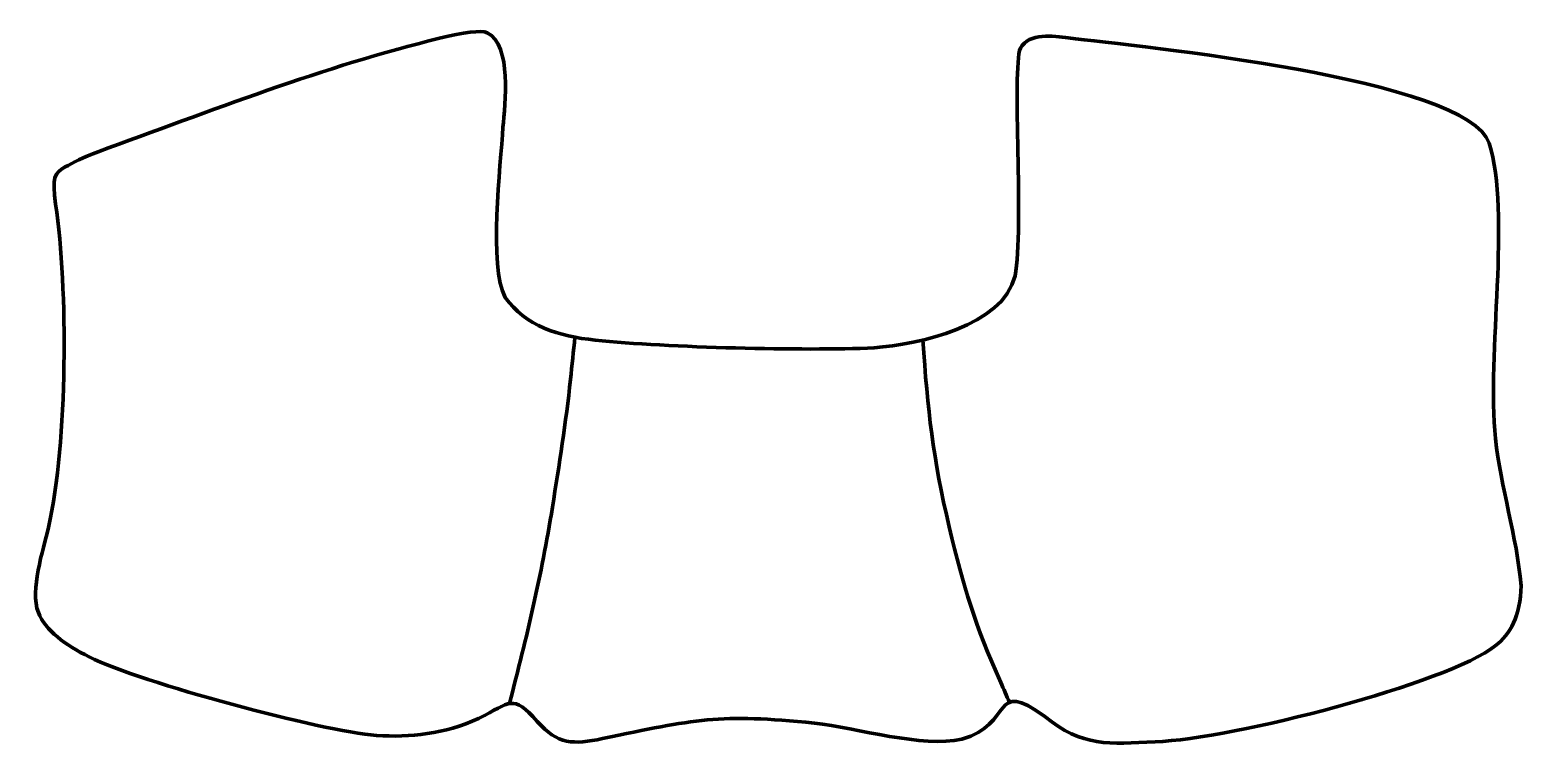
# Model space of a CAD drawing. Header units: millimetres. Extents: x 1017 to 1603, y 295 to 577.
import ezdxf

# ---------------------------------------------------------------- set-up
doc = ezdxf.new("R2010")
doc.units = ezdxf.units.MM
doc.header["$MEASUREMENT"] = 0
doc.layers.add('layer 2', color=7, linetype='Continuous')
doc.layers.add('layer 3', color=7, linetype='Continuous')

msp = doc.modelspace()

# ---------------------------------------------------------------- linework, layer by layer
at = {"layer": 'layer 2', "color": 142, "lineweight": 158}
for points in [[(1205.9265, 312.8178), (1212.6815, 339.306), (1218.4219, 362.7641), (1222.7566, 389.8811), (1222.7566, 389.8811), (1225.4345, 406.6331), (1228.057, 423.2435), (1229.8766, 440.1211), (1229.8766, 440.1211), (1230.4508, 445.6337), (1231.0251, 451.1462), (1231.5994, 456.6588)], [(1368.2528, 455.5618), (1370.1724, 428.2384), (1372.2255, 409.0022), (1378.6564, 382.1551), (1378.6564, 382.1551), (1384.3868, 358.2325), (1388.7161, 343.7324), (1398.8528, 321.0928), (1398.8528, 321.0928), (1400.013, 318.5016), (1401.1579, 315.9065), (1402.2928, 313.3041)]]:
    msp.add_open_spline(points, degree=3, knots=[0, 0, 0, 0, 0.25, 0.25, 0.25, 0.25, 0.5, 0.5, 0.5, 0.5, 1, 1, 1, 1], dxfattribs=at)
at = {"layer": 'layer 3', "color": 242, "lineweight": 158}
msp.add_open_spline([(1027.6312, 508.9269), (1026.1145, 519.2646), (1027.1787, 521.2624), (1031.4066, 523.5043), (1031.4066, 523.5043), (1034.1837, 524.9768), (1038.508, 527.3599), (1044.3513, 529.4817), (1044.3513, 529.4817), (1087.7181, 545.2288), (1133.636, 563.2161), (1178.4559, 573.9926), (1178.4559, 573.9926), (1187.7372, 576.2242), (1194.8701, 577.3188), (1197.1723, 576.1739), (1197.1723, 576.1739), (1206.8763, 571.3483), (1204.1964, 548.1093), (1203.3488, 539.1128), (1203.3488, 539.1128), (1202.3838, 524.3991), (1197.6883, 483.9591), (1204.2407, 472.2777), (1204.2407, 472.2777), (1212.0285, 461.0903), (1225.326, 456.9829), (1239.5199, 455.5125), (1239.5199, 455.5125), (1268.4903, 452.5115), (1321.0536, 451.2611), (1349.1743, 452.4687), (1349.1743, 452.4687), (1366.5048, 453.9606), (1399.7479, 460.8317), (1404.4739, 480.7303), (1404.4739, 480.7303), (1408.1698, 499.7647), (1403.0838, 561.0625), (1406.6016, 570.164), (1406.6016, 570.164), (1410.0753, 576.2897), (1419.5138, 574.8627), (1425.3881, 574.1507), (1425.3881, 574.1507), (1452.7534, 570.9586), (1582.5017, 558.2874), (1590.6825, 532.7831), (1590.6825, 532.7831), (1599.497, 505.3031), (1589.6066, 449.6629), (1593.2188, 416.8677), (1593.2188, 416.8677), (1595.3466, 397.5476), (1601.5048, 378.6544), (1603.2964, 359.0875), (1603.2964, 359.0875), (1602.9621, 347.0882), (1599.154, 340.1449), (1593.1052, 335.4256), (1593.1052, 335.4256), (1574.2907, 320.7468), (1490.2529, 298.8968), (1459.5288, 297.8079), (1459.5288, 297.8079), (1441.5204, 296.9974), (1430.8263, 295.5891), (1416.1775, 307.733), (1416.1775, 307.733), (1394.9745, 323.1824), (1404.1522, 304.301), (1383.5799, 298.8871), (1383.5799, 298.8871), (1368.1564, 295.3071), (1342.4462, 303.2226), (1325.6569, 305.1127), (1325.6569, 305.1127), (1288.4597, 309.0179), (1278.3898, 306.5956), (1242.411, 299.0523), (1242.411, 299.0523), (1231.0025, 296.6604), (1224.8433, 296.6635), (1216.8078, 305.7755), (1216.8078, 305.7755), (1206.997, 316.7719), (1206.5785, 313.3401), (1193.7762, 306.958), (1193.7762, 306.958), (1180.2744, 300.8725), (1166.9218, 299.3669), (1153.6246, 300.3314), (1153.6246, 300.3314), (1132.2846, 301.8793), (1061.1595, 321.0277), (1040.836, 331.1248), (1040.836, 331.1248), (1031.4183, 335.8036), (1023.5621, 341.4963), (1020.8303, 348.6166), (1020.8303, 348.6166), (1017.4848, 357.3364), (1022.7122, 372.8483), (1024.786, 381.9998), (1024.786, 381.9998), (1032.4069, 415.6331), (1032.5024, 475.7255), (1027.6312, 508.9269)], degree=3, knots=[0, 0, 0, 0, 0.03571429, 0.03571429, 0.03571429, 0.03571429, 0.07142857, 0.07142857, 0.07142857, 0.07142857, 0.10714286, 0.10714286, 0.10714286, 0.10714286, 0.14285714, 0.14285714, 0.14285714, 0.14285714, 0.17857143, 0.17857143, 0.17857143, 0.17857143, 0.21428571, 0.21428571, 0.21428571, 0.21428571, 0.25, 0.25, 0.25, 0.25, 0.28571429, 0.28571429, 0.28571429, 0.28571429, 0.32142857, 0.32142857, 0.32142857, 0.32142857, 0.35714286, 0.35714286, 0.35714286, 0.35714286, 0.39285714, 0.39285714, 0.39285714, 0.39285714, 0.42857143, 0.42857143, 0.42857143, 0.42857143, 0.46428571, 0.46428571, 0.46428571, 0.46428571, 0.5, 0.5, 0.5, 0.5, 0.53571429, 0.53571429, 0.53571429, 0.53571429, 0.57142857, 0.57142857, 0.57142857, 0.57142857, 0.60714286, 0.60714286, 0.60714286, 0.60714286, 0.64285714, 0.64285714, 0.64285714, 0.64285714, 0.67857143, 0.67857143, 0.67857143, 0.67857143, 0.71428571, 0.71428571, 0.71428571, 0.71428571, 0.75, 0.75, 0.75, 0.75, 0.78571429, 0.78571429, 0.78571429, 0.78571429, 0.82142857, 0.82142857, 0.82142857, 0.82142857, 0.85714286, 0.85714286, 0.85714286, 0.85714286, 0.89285714, 0.89285714, 0.89285714, 0.89285714, 0.92857143, 0.92857143, 0.92857143, 0.92857143, 1, 1, 1, 1], dxfattribs=at)

doc.saveas('drawing.dxf')
